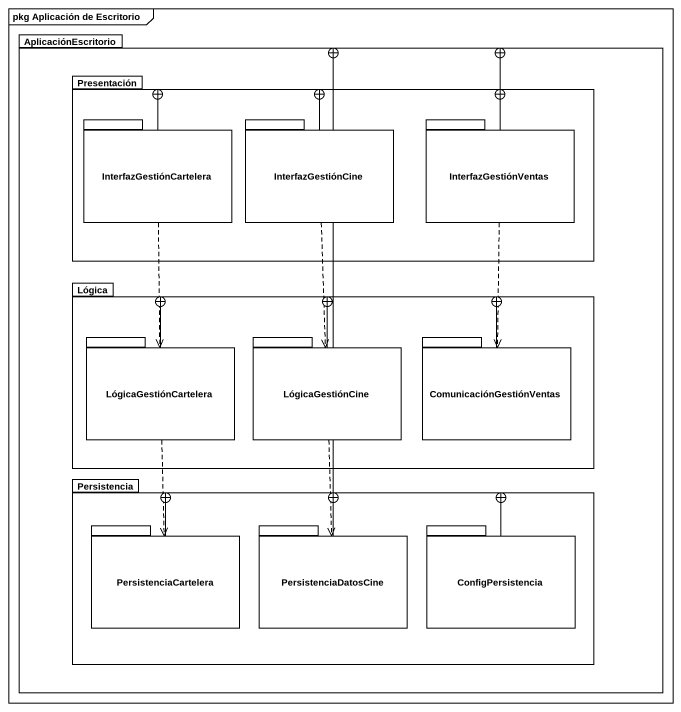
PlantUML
@startuml
mainframe pkg Aplicación de Escritorio
package AplicaciónEscritorio {
  package Presentación {
    package InterfazGestiónCartelera {
    }
    package InterfazGestiónCine {
    }
    package InterfazGestiónVentas {
    }
  }
  package Lógica {
    package LógicaGestiónCartelera {
    }
    package LógicaGestiónCine {
    }
    package ComunicaciónGestiónVentas {
    }
  }
  package Persistencia {
    package PersistenciaCartelera {
    }
    package PersistenciaDatosCine {
    }
    package ConfigPersistencia {
    }
  }
}
Presentación --+ AplicaciónEscritorio
InterfazGestiónCartelera -right-+ Presentación
InterfazGestiónCartelera ..> LógicaGestiónCartelera
InterfazGestiónCine -right-+ Presentación
InterfazGestiónCine ..> LógicaGestiónCine
InterfazGestiónVentas --+ AplicaciónEscritorio
InterfazGestiónVentas -left-+ Presentación
InterfazGestiónVentas ..> ComunicaciónGestiónVentas
Lógica -up-+ AplicaciónEscritorio
LógicaGestiónCartelera -right-+ Lógica
LógicaGestiónCartelera ..> PersistenciaCartelera
LógicaGestiónCine -up-+ Lógica
LógicaGestiónCine ..> PersistenciaDatosCine
ComunicaciónGestiónVentas -left-+ Lógica
Persistencia -up-+ AplicaciónEscritorio
PersistenciaCartelera -right-+ Persistencia
PersistenciaDatosCine -up-+ Persistencia
ConfigPersistencia -left-+ Persistencia
@enduml
